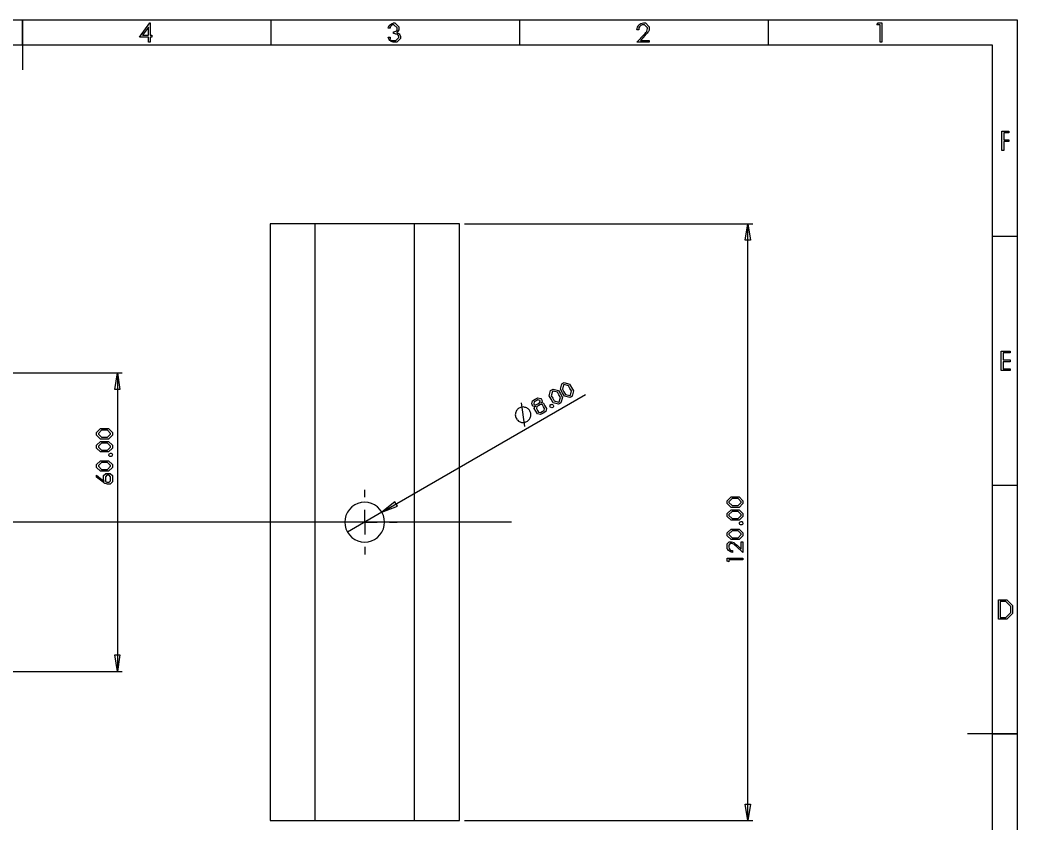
# Model space of a CAD drawing. Header units: millimetres. Extents: x 15 to 415, y 5 to 292.
# Drawn here: x 214.5 to 415, y 130.5 to 292 of the extents above; entities that cross this region are included whole.
import ezdxf

# ---------------------------------------------------------------- set-up
doc = ezdxf.new("R2010")
doc.units = ezdxf.units.MM
doc.layers.get('0').update_dxf_attribs({"linetype": 'CONTINUOUS'})

msp = doc.modelspace()

# ---------------------------------------------------------------- linework, layer by layer
at = {"color": 254}
for p, q in [((14.9931, 291.994), (414.973, 291.994)), ((214.982, 291.994), (214.982, 281.976)), ((214.982, 286.985), (214.982, 291.994)), ((264.972, 286.985), (264.972, 291.994)), ((314.995, 286.985), (314.995, 291.994)), ((364.984, 286.985), (364.984, 291.994)), ((414.973, 291.994), (414.973, 4.9747)), ((19.9678, 286.985), (409.998, 286.985)), ((409.998, 286.985), (409.998, 9.9839)), ((409.998, 248.496), (414.973, 248.496)), ((409.998, 198.473), (414.973, 198.473)), ((313.325, 191.032), (50.1883, 191.032)), ((414.973, 148.483), (404.989, 148.483)), ((409.998, 148.483), (414.973, 148.483))]:
    msp.add_line(p, q, dxfattribs=at)
at = {"color": 0}
for p, q in [((238.543, 288.563), (240.587, 291.385)), ((240.587, 291.385), (240.659, 291.385)), ((240.659, 291.385), (240.659, 288.915)), ((289.613, 291.385), (289.883, 291.385)), ((289.673, 291.032), (289.618, 291.032)), ((290.307, 290.398), (289.673, 291.032)), ((289.883, 291.385), (290.66, 290.608)), ((340.028, 291.032), (339.808, 291.032)), ((339.83, 291.385), (340.238, 291.385)), ((340.662, 290.398), (340.028, 291.032)), ((340.238, 291.385), (341.015, 290.608)), ((386.747, 291.032), (387.018, 291.385)), ((387.452, 291.032), (386.747, 291.032)), ((387.018, 291.385), (387.805, 291.385)), ((387.452, 287.504), (387.452, 291.032)), ((387.805, 291.385), (387.805, 287.504)), ((240.307, 290.525), (239.143, 288.915)), ((239.143, 288.915), (240.307, 288.915)), ((240.307, 288.915), (240.307, 290.525)), ((240.659, 288.915), (241.012, 288.915)), ((241.012, 288.915), (241.012, 288.563)), ((288.896, 290.327), (288.543, 290.327)), ((288.896, 290.327), (288.896, 290.327)), ((289.602, 289.268), (289.602, 289.621)), ((290.307, 290.343), (290.307, 290.398)), ((290.66, 290.608), (290.66, 290.315)), ((338.898, 289.974), (338.545, 289.974)), ((338.545, 287.504), (339.968, 289.059)), ((338.898, 289.974), (338.898, 289.974)), ((340.193, 288.915), (339.223, 287.857)), ((340.662, 290.244), (340.662, 290.398)), ((341.015, 290.608), (341.015, 290.266)), ((240.307, 288.563), (238.543, 288.563)), ((240.307, 287.504), (240.307, 288.563)), ((240.659, 287.504), (240.307, 287.504)), ((241.012, 288.563), (240.659, 288.563)), ((240.659, 288.563), (240.659, 287.504)), ((288.543, 288.563), (288.896, 288.563)), ((290.236, 287.504), (289.756, 287.504)), ((289.761, 287.857), (290.026, 287.857)), ((290.026, 287.857), (290.66, 288.491)), ((291.013, 288.282), (290.236, 287.504)), ((290.66, 288.491), (290.66, 288.563)), ((291.013, 288.59), (291.013, 288.282)), ((341.015, 287.504), (338.545, 287.504)), ((339.223, 287.857), (341.015, 287.857)), ((341.015, 287.857), (341.015, 287.504)), ((387.805, 287.504), (387.452, 287.504)), ((411.932, 269.637), (413.343, 269.637)), ((411.932, 265.756), (411.932, 269.637)), ((413.343, 269.284), (412.284, 269.284)), ((412.284, 269.284), (412.284, 267.873)), ((413.343, 269.637), (413.343, 269.284)), ((412.284, 267.873), (413.343, 267.873)), ((413.343, 267.52), (412.284, 267.52)), ((412.284, 267.52), (412.284, 265.756)), ((413.343, 267.873), (413.343, 267.52)), ((412.284, 265.756), (411.932, 265.756)), ((264.76, 251.001), (264.76, 131.021)), ((273.792, 251.001), (264.76, 251.001)), ((273.792, 251.001), (273.792, 131.021)), ((293.794, 251.001), (273.792, 251.001)), ((293.794, 131.021), (293.794, 251.001)), ((302.86, 251.001), (293.794, 251.001)), ((302.86, 131.021), (302.86, 251.001)), ((411.794, 225.388), (413.558, 225.388)), ((411.794, 221.507), (411.794, 225.388)), ((413.558, 225.035), (412.147, 225.035)), ((412.147, 225.035), (412.147, 223.624)), ((413.558, 225.388), (413.558, 225.035)), ((412.147, 223.624), (413.558, 223.624)), ((413.558, 223.271), (412.147, 223.271)), ((412.147, 223.271), (412.147, 221.86)), ((413.558, 223.624), (413.558, 223.271)), ((413.558, 221.507), (411.794, 221.507)), ((412.147, 221.86), (413.558, 221.86)), ((413.558, 221.86), (413.558, 221.507)), ((283.814, 196.033), (283.814, 197.532)), ((281.799, 194.487), (281.234, 194.064)), ((282.435, 194.769), (281.799, 194.487)), ((283.104, 194.946), (282.435, 194.769)), ((283.81, 195.016), (283.104, 194.946)), ((284.479, 194.946), (283.81, 195.016)), ((285.151, 194.769), (284.479, 194.946)), ((285.786, 194.487), (285.151, 194.769)), ((286.385, 194.064), (285.786, 194.487)), ((280.318, 193.005), (280.035, 192.37)), ((280.741, 193.569), (280.318, 193.005)), ((281.234, 194.064), (280.741, 193.569)), ((283.81, 191.029), (283.81, 193.499)), ((286.844, 193.569), (286.385, 194.064)), ((287.267, 193.005), (286.844, 193.569)), ((287.55, 192.37), (287.267, 193.005)), ((278.814, 191.032), (277.314, 191.032)), ((279.859, 191.699), (279.789, 191.029)), ((279.789, 191.029), (279.859, 190.324)), ((280.035, 192.37), (279.859, 191.699)), ((283.81, 191.029), (281.304, 191.029)), ((283.81, 191.029), (283.81, 188.524)), ((283.81, 191.029), (286.279, 191.029)), ((287.726, 191.699), (287.55, 192.37)), ((287.796, 191.029), (287.726, 191.699)), ((287.726, 190.324), (287.796, 191.029)), ((288.815, 191.032), (290.314, 191.032)), ((279.859, 190.324), (280.035, 189.654)), ((280.035, 189.654), (280.318, 189.019)), ((280.318, 189.019), (280.741, 188.454)), ((286.844, 188.454), (287.267, 189.019)), ((287.267, 189.019), (287.55, 189.654)), ((287.55, 189.654), (287.726, 190.324)), ((280.741, 188.454), (281.234, 187.96)), ((281.234, 187.96), (281.799, 187.537)), ((281.799, 187.537), (282.435, 187.255)), ((282.435, 187.255), (283.104, 187.078)), ((283.104, 187.078), (283.81, 187.008)), ((283.81, 187.008), (284.479, 187.078)), ((284.479, 187.078), (285.151, 187.255)), ((285.151, 187.255), (285.786, 187.537)), ((285.786, 187.537), (286.385, 187.96)), ((286.385, 187.96), (286.844, 188.454)), ((283.814, 186.032), (283.814, 184.532)), ((411.244, 171.505), (411.244, 175.386)), ((411.244, 175.386), (411.939, 175.386)), ((411.829, 175.033), (411.596, 175.033)), ((411.596, 175.033), (411.596, 171.858)), ((412.725, 175.033), (411.829, 175.033)), ((411.939, 175.386), (412.937, 175.386)), ((413.713, 174.046), (412.725, 175.033)), ((412.937, 175.386), (414.066, 174.256)), ((412.725, 171.858), (413.713, 172.845)), ((414.066, 172.635), (412.937, 171.505)), ((413.713, 173.396), (413.713, 174.046)), ((413.713, 172.845), (413.713, 173.396)), ((414.066, 174.256), (414.066, 173.396)), ((414.066, 173.396), (414.066, 172.635)), ((412.309, 171.505), (411.244, 171.505)), ((411.596, 171.858), (411.977, 171.858)), ((411.977, 171.858), (412.725, 171.858)), ((412.937, 171.505), (412.309, 171.505)), ((264.76, 131.021), (273.792, 131.021)), ((273.792, 131.021), (293.794, 131.021)), ((293.794, 131.021), (302.86, 131.021))]:
    msp.add_line(p, q, dxfattribs=at)
at = {"color": 9}
for p, q in [((303.848, 251.001), (361.844, 251.001)), ((360.327, 247.72), (360.856, 251.001)), ((360.856, 251.001), (361.35, 247.72)), ((360.856, 131.021), (360.856, 251.001)), ((360.856, 251.001), (361.35, 247.72)), ((361.35, 247.72), (360.327, 247.72)), ((361.35, 247.72), (360.327, 247.72)), ((173.567, 221.015), (235.056, 221.015)), ((233.539, 217.7), (234.068, 221.015)), ((234.068, 221.015), (234.561, 217.7)), ((234.068, 221.015), (234.068, 161.007)), ((234.068, 221.015), (234.561, 217.7)), ((323.146, 217.733), (323.427, 218.797)), ((323.427, 218.797), (323.658, 218.929)), ((323.785, 218.593), (323.554, 217.727)), ((323.658, 218.929), (323.912, 219.078)), ((323.84, 218.626), (323.785, 218.593)), ((323.912, 218.664), (323.84, 218.626)), ((323.912, 219.078), (324.981, 218.791)), ((324.777, 218.433), (323.912, 218.664)), ((324.981, 218.791), (325.384, 218.085)), ((234.561, 217.7), (233.539, 217.7)), ((234.561, 217.7), (233.539, 217.7)), ((287.267, 193.005), (328.224, 216.676)), ((320.906, 216.44), (321.188, 217.504)), ((321.188, 217.504), (321.419, 217.636)), ((321.546, 217.3), (321.315, 216.435)), ((321.419, 217.636), (321.673, 217.785)), ((321.601, 217.333), (321.546, 217.3)), ((321.673, 217.372), (321.601, 217.333)), ((321.673, 217.785), (322.742, 217.498)), ((322.538, 217.14), (321.673, 217.372)), ((322.836, 216.616), (322.538, 217.14)), ((322.742, 217.498), (323.144, 216.793)), ((323.139, 216.099), (322.836, 216.616)), ((323.144, 216.793), (323.552, 216.093)), ((323.548, 217.027), (323.146, 217.733)), ((323.956, 216.327), (323.548, 217.027)), ((323.554, 217.727), (323.851, 217.204)), ((323.851, 217.204), (324.154, 216.686)), ((324.154, 216.686), (325.02, 216.454)), ((325.075, 217.909), (324.777, 218.433)), ((325.378, 217.391), (325.075, 217.909)), ((325.147, 216.525), (325.378, 217.391)), ((325.384, 218.085), (325.792, 217.386)), ((325.792, 217.386), (325.5, 216.327)), ((315.983, 210.22), (315.313, 214.982)), ((317.372, 214.804), (317.526, 215.389)), ((317.493, 214.595), (317.372, 214.804)), ((317.653, 214.32), (317.493, 214.595)), ((317.526, 215.389), (318.088, 215.714)), ((317.885, 215.185), (317.78, 214.799)), ((317.78, 214.799), (317.807, 214.749)), ((317.807, 214.749), (317.851, 214.678)), ((317.851, 214.678), (318.237, 214.573)), ((318.248, 215.394), (317.885, 215.185)), ((318.088, 215.714), (318.623, 216.023)), ((318.237, 214.573), (318.612, 214.788)), ((318.618, 215.609), (318.248, 215.394)), ((318.612, 214.788), (318.97, 214.997)), ((319.004, 215.505), (318.618, 215.609)), ((318.623, 216.023), (319.207, 215.863)), ((319.147, 214.694), (318.794, 214.49)), ((318.97, 214.997), (319.075, 215.383)), ((319.031, 215.455), (319.004, 215.505)), ((319.075, 215.383), (319.031, 215.455)), ((319.533, 214.589), (319.147, 214.694)), ((319.191, 214.948), (319.384, 215.058)), ((319.384, 215.058), (319.191, 214.948)), ((319.207, 215.863), (319.329, 215.648)), ((319.329, 215.648), (319.489, 215.378)), ((319.489, 215.378), (319.384, 215.058)), ((319.384, 215.058), (319.737, 214.948)), ((319.742, 214.226), (319.533, 214.589)), ((319.737, 214.948), (320.045, 214.408)), ((321.309, 215.735), (320.906, 216.44)), ((321.243, 214.68), (321.243, 214.68)), ((321.717, 215.035), (321.309, 215.735)), ((321.315, 216.435), (321.612, 215.911)), ((321.612, 215.911), (321.915, 215.393)), ((322.775, 214.753), (321.717, 215.035)), ((321.915, 215.393), (322.781, 215.161)), ((323.007, 214.886), (322.775, 214.753)), ((322.781, 215.161), (322.836, 215.194)), ((322.836, 215.194), (322.907, 215.233)), ((322.907, 215.233), (323.139, 216.099)), ((323.26, 215.035), (323.007, 214.886)), ((323.552, 216.093), (323.26, 215.035)), ((325.015, 216.046), (323.956, 216.327)), ((325.246, 216.178), (325.015, 216.046)), ((325.02, 216.454), (325.075, 216.487)), ((325.075, 216.487), (325.147, 216.525)), ((325.5, 216.327), (325.246, 216.178)), ((314.113, 212.761), (314.078, 212.585)), ((314.078, 212.585), (314.113, 212.408)), ((314.185, 213.114), (314.113, 212.937)), ((314.113, 212.937), (314.113, 212.761)), ((314.255, 213.29), (314.185, 213.114)), ((314.325, 213.431), (314.255, 213.29)), ((314.431, 213.571), (314.325, 213.431)), ((314.537, 213.713), (314.431, 213.571)), ((314.678, 213.819), (314.537, 213.713)), ((314.818, 213.924), (314.678, 213.819)), ((314.995, 214.03), (314.818, 213.924)), ((315.137, 214.066), (314.995, 214.03)), ((315.313, 214.136), (315.137, 214.066)), ((315.49, 214.136), (315.313, 214.136)), ((315.666, 214.172), (315.49, 214.136)), ((315.842, 214.136), (315.666, 214.172)), ((316.019, 214.1), (315.842, 214.136)), ((316.195, 214.066), (316.019, 214.1)), ((316.371, 213.996), (316.195, 214.066)), ((316.512, 213.89), (316.371, 213.996)), ((316.654, 213.783), (316.512, 213.89)), ((316.794, 213.677), (316.654, 213.783)), ((316.901, 213.537), (316.794, 213.677)), ((317.007, 213.395), (316.901, 213.537)), ((317.077, 213.218), (317.007, 213.395)), ((317.147, 213.042), (317.077, 213.218)), ((317.183, 212.901), (317.147, 213.042)), ((317.183, 212.725), (317.183, 212.901)), ((317.217, 212.513), (317.183, 212.725)), ((317.978, 214.248), (317.653, 214.32)), ((317.901, 213.89), (317.978, 214.248)), ((318.226, 213.327), (317.901, 213.89)), ((317.978, 214.248), (318.182, 214.363)), ((318.182, 214.363), (317.978, 214.248)), ((318.535, 212.792), (318.226, 213.327)), ((318.414, 214.27), (318.309, 213.884)), ((318.309, 213.884), (318.535, 213.493)), ((318.794, 214.49), (318.414, 214.27)), ((318.535, 213.493), (318.733, 213.151)), ((319.114, 212.638), (318.535, 212.792)), ((318.733, 213.151), (319.119, 213.046)), ((319.654, 212.952), (319.114, 212.638)), ((319.119, 213.046), (319.483, 213.256)), ((319.483, 213.256), (319.852, 213.47)), ((320.211, 213.272), (319.654, 212.952)), ((319.957, 213.856), (319.742, 214.226)), ((319.852, 213.47), (319.957, 213.856)), ((320.045, 214.408), (320.371, 213.851)), ((320.371, 213.851), (320.211, 213.272)), ((314.113, 212.408), (314.149, 212.232)), ((314.149, 212.232), (314.185, 212.055)), ((314.185, 212.055), (314.255, 211.913)), ((314.255, 211.913), (314.361, 211.737)), ((314.361, 211.737), (314.465, 211.596)), ((314.465, 211.596), (314.572, 211.49)), ((314.572, 211.49), (314.714, 211.35)), ((314.714, 211.35), (314.854, 211.278)), ((314.854, 211.278), (315.031, 211.173)), ((315.031, 211.173), (315.171, 211.138)), ((315.171, 211.138), (315.347, 211.067)), ((315.347, 211.067), (315.524, 211.067)), ((315.524, 211.067), (315.7, 211.067)), ((315.7, 211.067), (315.877, 211.067)), ((315.877, 211.067), (316.053, 211.102)), ((316.053, 211.102), (316.229, 211.173)), ((316.229, 211.173), (316.371, 211.244)), ((316.371, 211.244), (316.548, 211.314)), ((316.548, 211.314), (316.688, 211.454)), ((316.688, 211.454), (316.794, 211.56)), ((316.794, 211.56), (316.901, 211.703)), ((316.901, 211.703), (317.007, 211.843)), ((317.007, 211.843), (317.077, 212.019)), ((317.077, 212.019), (317.147, 212.196)), ((317.147, 212.196), (317.183, 212.336)), ((317.183, 212.336), (317.217, 212.513)), ((229.883, 209.058), (230.66, 209.835)), ((229.883, 208.76), (229.883, 209.058)), ((229.883, 208.496), (229.883, 208.76)), ((230.87, 209.483), (230.236, 208.849)), ((230.236, 208.849), (230.236, 208.771)), ((230.236, 208.771), (230.236, 208.705)), ((230.236, 208.705), (230.87, 208.072)), ((230.66, 209.835), (231.471, 209.835)), ((231.471, 209.483), (230.87, 209.483)), ((231.471, 209.835), (232.281, 209.835)), ((232.071, 209.483), (231.471, 209.483)), ((232.705, 208.849), (232.071, 209.483)), ((232.071, 208.072), (232.705, 208.705)), ((232.281, 209.835), (233.058, 209.058)), ((232.705, 208.771), (232.705, 208.849)), ((232.705, 208.705), (232.705, 208.771)), ((233.058, 209.058), (233.058, 208.76)), ((233.058, 208.76), (233.058, 208.496)), ((230.66, 207.719), (229.883, 208.496)), ((229.883, 206.473), (230.66, 207.25)), ((230.87, 206.897), (230.236, 206.264)), ((231.471, 207.719), (230.66, 207.719)), ((230.66, 207.25), (231.471, 207.25)), ((230.87, 208.072), (231.471, 208.072)), ((231.471, 206.897), (230.87, 206.897)), ((231.471, 208.072), (232.071, 208.072)), ((232.281, 207.719), (231.471, 207.719)), ((231.471, 207.25), (232.281, 207.25)), ((232.071, 206.897), (231.471, 206.897)), ((232.705, 206.264), (232.071, 206.897)), ((233.058, 208.496), (232.281, 207.719)), ((232.281, 207.25), (233.058, 206.473)), ((229.883, 206.175), (229.883, 206.473)), ((229.883, 205.911), (229.883, 206.175)), ((230.66, 205.133), (229.883, 205.911)), ((230.236, 206.264), (230.236, 206.186)), ((230.236, 206.186), (230.236, 206.12)), ((230.236, 206.12), (230.87, 205.486)), ((231.471, 205.133), (230.66, 205.133)), ((230.87, 205.486), (231.471, 205.486)), ((231.471, 205.486), (232.071, 205.486)), ((232.281, 205.133), (231.471, 205.133)), ((232.071, 205.486), (232.705, 206.12)), ((233.058, 205.911), (232.281, 205.133)), ((232.353, 204.546), (232.353, 204.546)), ((232.705, 206.186), (232.705, 206.264)), ((232.705, 206.12), (232.705, 206.186)), ((233.058, 206.473), (233.058, 206.175)), ((233.058, 206.175), (233.058, 205.911)), ((229.883, 202.595), (230.66, 203.372)), ((229.883, 202.297), (229.883, 202.595)), ((230.87, 203.019), (230.236, 202.385)), ((230.66, 203.372), (231.471, 203.372)), ((231.471, 203.019), (230.87, 203.019)), ((231.471, 203.372), (232.281, 203.372)), ((232.071, 203.019), (231.471, 203.019)), ((232.705, 202.385), (232.071, 203.019)), ((232.281, 203.372), (233.058, 202.595)), ((233.058, 202.595), (233.058, 202.297)), ((229.883, 202.033), (229.883, 202.297)), ((230.66, 201.255), (229.883, 202.033)), ((230.236, 202.385), (230.236, 202.309)), ((230.236, 202.309), (230.236, 202.242)), ((230.236, 202.242), (230.87, 201.608)), ((231.471, 201.255), (230.66, 201.255)), ((230.87, 201.608), (231.471, 201.608)), ((231.294, 200.363), (231.719, 200.787)), ((231.471, 201.608), (232.071, 201.608)), ((232.281, 201.255), (231.471, 201.255)), ((231.719, 200.787), (232.16, 200.787)), ((232.071, 201.608), (232.705, 202.242)), ((232.16, 200.787), (232.634, 200.787)), ((233.058, 202.033), (232.281, 201.255)), ((232.634, 200.787), (233.058, 200.363)), ((232.705, 202.309), (232.705, 202.385)), ((232.705, 202.242), (232.705, 202.309)), ((233.058, 202.297), (233.058, 202.033)), ((229.883, 200.081), (229.866, 200.445)), ((229.866, 200.445), (231.426, 199.205)), ((231.173, 199.056), (229.883, 200.081)), ((231.294, 199.585), (231.294, 200.363)), ((231.928, 200.434), (231.647, 200.153)), ((231.647, 200.153), (231.647, 199.547)), ((232.176, 200.434), (231.928, 200.434)), ((232.634, 198.67), (232.093, 198.67)), ((232.424, 200.434), (232.176, 200.434)), ((232.176, 199.023), (232.424, 199.023)), ((232.705, 200.153), (232.424, 200.434)), ((232.424, 199.023), (232.705, 199.304)), ((233.058, 199.095), (232.634, 198.67)), ((232.705, 199.729), (232.705, 200.153)), ((232.705, 199.304), (232.705, 199.729)), ((233.058, 200.363), (233.058, 199.712)), ((233.058, 199.712), (233.058, 199.095)), ((289.877, 195.122), (287.267, 193.005)), ((290.372, 194.24), (289.877, 195.122)), ((290.372, 194.24), (289.877, 195.122)), ((356.676, 195.32), (357.452, 196.098)), ((356.676, 195.023), (356.676, 195.32)), ((356.676, 194.758), (356.676, 195.023)), ((357.452, 193.981), (356.676, 194.758)), ((357.66, 195.745), (357.029, 195.111)), ((357.029, 195.111), (357.029, 195.034)), ((357.029, 195.034), (357.029, 194.968)), ((357.029, 194.968), (357.66, 194.334)), ((357.452, 196.098), (358.263, 196.098)), ((358.263, 195.745), (357.66, 195.745)), ((358.263, 196.098), (359.071, 196.098)), ((358.863, 195.745), (358.263, 195.745)), ((359.498, 195.111), (358.863, 195.745)), ((358.863, 194.334), (359.498, 194.968)), ((359.071, 196.098), (359.851, 195.32)), ((359.851, 194.758), (359.071, 193.981)), ((359.498, 195.034), (359.498, 195.111)), ((359.498, 194.968), (359.498, 195.034)), ((359.851, 195.32), (359.851, 195.023)), ((359.851, 195.023), (359.851, 194.758)), ((287.267, 193.005), (280.318, 189.019)), ((287.267, 193.005), (290.372, 194.24)), ((287.267, 193.005), (290.372, 194.24)), ((356.676, 192.735), (357.452, 193.512)), ((356.676, 192.437), (356.676, 192.735)), ((357.66, 193.16), (357.029, 192.526)), ((357.029, 192.526), (357.029, 192.448)), ((358.263, 193.981), (357.452, 193.981)), ((357.452, 193.512), (358.263, 193.512)), ((357.66, 194.334), (358.263, 194.334)), ((358.263, 193.16), (357.66, 193.16)), ((358.263, 194.334), (358.863, 194.334)), ((359.071, 193.981), (358.263, 193.981)), ((358.263, 193.512), (359.071, 193.512)), ((358.863, 193.16), (358.263, 193.16)), ((359.498, 192.526), (358.863, 193.16)), ((359.071, 193.512), (359.851, 192.735)), ((359.498, 192.448), (359.498, 192.526)), ((359.851, 192.735), (359.851, 192.437)), ((356.676, 192.173), (356.676, 192.437)), ((357.452, 191.396), (356.676, 192.173)), ((357.029, 192.448), (357.029, 192.382)), ((357.029, 192.382), (357.66, 191.748)), ((358.263, 191.396), (357.452, 191.396)), ((357.66, 191.748), (358.263, 191.748)), ((358.263, 191.748), (358.863, 191.748)), ((359.071, 191.396), (358.263, 191.396)), ((358.863, 191.748), (359.498, 192.382)), ((359.851, 192.173), (359.071, 191.396)), ((359.145, 190.809), (359.145, 190.809)), ((359.498, 192.382), (359.498, 192.448)), ((359.851, 192.437), (359.851, 192.173)), ((356.676, 188.857), (357.452, 189.635)), ((356.676, 188.56), (356.676, 188.857)), ((356.676, 188.295), (356.676, 188.56)), ((357.66, 189.282), (357.029, 188.648)), ((357.029, 188.648), (357.029, 188.571)), ((357.029, 188.571), (357.029, 188.505)), ((357.029, 188.505), (357.66, 187.871)), ((357.452, 189.635), (358.263, 189.635)), ((358.263, 189.282), (357.66, 189.282)), ((358.263, 189.635), (359.071, 189.635)), ((358.863, 189.282), (358.263, 189.282)), ((359.498, 188.648), (358.863, 189.282)), ((358.863, 187.871), (359.498, 188.505)), ((359.071, 189.635), (359.851, 188.857)), ((359.498, 188.571), (359.498, 188.648)), ((359.498, 188.505), (359.498, 188.571)), ((359.851, 188.857), (359.851, 188.56)), ((359.851, 188.56), (359.851, 188.295)), ((357.452, 187.518), (356.676, 188.295)), ((356.676, 186.625), (357.099, 187.049)), ((356.676, 186.03), (356.676, 186.625)), ((357.307, 186.697), (357.029, 186.416)), ((357.099, 187.049), (357.579, 187.049)), ((357.639, 186.697), (357.307, 186.697)), ((358.263, 187.518), (357.452, 187.518)), ((357.66, 187.871), (358.263, 187.871)), ((358.263, 187.871), (358.863, 187.871)), ((359.071, 187.518), (358.263, 187.518)), ((359.851, 188.295), (359.071, 187.518)), ((359.498, 185.611), (359.498, 187.049)), ((359.498, 187.049), (359.851, 187.049)), ((359.851, 187.049), (359.851, 184.933)), ((357.029, 186.416), (357.029, 186.013)), ((357.734, 185.286), (357.734, 184.933)), ((357.734, 185.286), (357.734, 185.286)), ((359.851, 184.933), (358.56, 186.118)), ((358.666, 186.377), (359.498, 185.611)), ((356.676, 183.186), (356.676, 183.759)), ((356.676, 183.759), (359.851, 183.759)), ((357.029, 183.053), (356.676, 183.186)), ((359.851, 183.406), (357.029, 183.406)), ((357.029, 183.406), (357.029, 183.053)), ((359.851, 183.759), (359.851, 183.406)), ((234.068, 161.007), (233.539, 164.324)), ((233.539, 164.324), (234.561, 164.324)), ((234.068, 161.007), (233.539, 164.324)), ((233.539, 164.324), (234.561, 164.324)), ((234.561, 164.324), (234.068, 161.007)), ((173.567, 161.007), (235.056, 161.007)), ((360.856, 131.021), (360.327, 134.302)), ((360.327, 134.302), (361.35, 134.302)), ((360.856, 131.021), (360.327, 134.302)), ((360.327, 134.302), (361.35, 134.302)), ((361.35, 134.302), (360.856, 131.021)), ((303.848, 131.021), (361.844, 131.021))]:
    msp.add_line(p, q, dxfattribs=at)
at = {"color": 0}
for points in [[(288.543, 290.327), (288.609, 290.664), (288.767, 290.925), (289.017, 291.109)], [(289.194, 290.872), (288.976, 290.701), (288.976, 290.583), (288.896, 290.327)], [(289.017, 291.109), (289.229, 291.266), (289.469, 291.385), (289.613, 291.385)], [(289.618, 291.032), (289.447, 291.032), (289.311, 290.978), (289.194, 290.872)], [(338.545, 289.974), (338.557, 290.384), (338.683, 290.723), (338.926, 290.988)], [(339.179, 290.751), (338.92, 290.543), (338.92, 290.307), (338.898, 289.974)], [(338.926, 290.988), (339.159, 291.149), (339.469, 291.385), (339.83, 291.385)], [(339.808, 291.032), (339.489, 291.032), (339.348, 290.938), (339.179, 290.751)], [(289.602, 289.621), (289.741, 289.621), (289.897, 289.655), (290.07, 289.726)], [(290.219, 289.163), (289.999, 289.136), (289.88, 289.253), (289.602, 289.268)], [(290.07, 289.726), (290.204, 289.76), (290.325, 289.883), (290.318, 289.99)], [(290.539, 288.915), (290.384, 289.026), (290.354, 289.108), (290.219, 289.163)], [(290.66, 290.315), (290.66, 289.848), (290.518, 289.682), (290.236, 289.472)], [(290.236, 289.472), (290.343, 289.337), (290.605, 289.31), (290.737, 289.185)], [(290.318, 289.99), (290.307, 290.091), (290.307, 290.213), (290.307, 290.343)], [(290.66, 288.563), (290.66, 288.687), (290.619, 288.805), (290.539, 288.915)], [(290.737, 289.185), (290.894, 288.918), (291.013, 288.811), (291.013, 288.59)], [(339.968, 289.059), (340.254, 289.326), (340.444, 289.607), (340.53, 289.759)], [(340.844, 289.665), (340.673, 289.467), (340.516, 289.231), (340.193, 288.915)], [(340.53, 289.759), (340.543, 289.866), (340.662, 290.074), (340.662, 290.244)], [(341.015, 290.266), (341.015, 289.954), (340.957, 289.852), (340.844, 289.665)], [(288.957, 287.774), (288.727, 287.864), (288.609, 288.217), (288.543, 288.563)], [(288.896, 288.563), (288.958, 288.327), (288.932, 288.157), (288.819, 288.055)], [(288.819, 288.055), (289.117, 287.857), (289.522, 287.857), (289.761, 287.857)], [(289.756, 287.504), (289.384, 287.504), (289.169, 287.594), (288.957, 287.774)]]:
    msp.add_open_spline(points, degree=3, dxfattribs=at)
at = {"color": 9}
for points in [[(321.072, 214.466), (321.068, 214.545), (321.154, 214.632), (321.243, 214.68)], [(321.243, 214.68), (321.24, 214.644), (321.415, 214.744), (321.507, 214.719)], [(321.507, 214.719), (321.546, 214.594), (321.674, 214.636), (321.722, 214.548)], [(321.722, 214.548), (321.758, 214.424), (321.78, 214.379), (321.756, 214.284)], [(321.11, 214.195), (321.02, 214.241), (321.05, 214.373), (321.072, 214.466)], [(321.32, 214.036), (321.116, 213.954), (321.157, 214.114), (321.11, 214.195)], [(321.595, 214.069), (321.42, 214.02), (321.415, 214.009), (321.32, 214.036)], [(321.756, 214.284), (321.711, 214.12), (321.68, 214.12), (321.595, 214.069)], [(232.353, 204.546), (232.353, 204.646), (232.388, 204.728), (232.457, 204.795)], [(232.457, 204.293), (232.353, 204.329), (232.353, 204.447), (232.353, 204.546)], [(232.457, 204.795), (232.489, 204.78), (232.606, 204.899), (232.705, 204.899)], [(232.705, 204.899), (232.802, 204.899), (232.884, 204.863), (232.953, 204.795)], [(232.953, 204.795), (232.941, 204.646), (233.058, 204.646), (233.058, 204.546)], [(233.058, 204.546), (233.058, 204.447), (233.023, 204.362), (232.953, 204.293)], [(232.705, 204.193), (232.606, 204.193), (232.523, 204.227), (232.457, 204.293)], [(232.953, 204.293), (232.802, 204.193), (232.802, 204.193), (232.705, 204.193)], [(231.685, 198.753), (231.53, 198.783), (231.371, 198.913), (231.173, 199.056)], [(231.426, 199.205), (231.294, 199.262), (231.294, 199.449), (231.294, 199.585)], [(231.647, 199.547), (231.647, 199.244), (231.699, 199.151), (231.801, 199.1)], [(232.093, 198.67), (231.933, 198.67), (231.829, 198.698), (231.685, 198.753)], [(231.801, 199.1), (231.854, 199.023), (232.03, 199.023), (232.176, 199.023)], [(359.145, 190.809), (359.145, 190.908), (359.181, 190.991), (359.248, 191.057)], [(359.248, 190.555), (359.145, 190.591), (359.145, 190.71), (359.145, 190.809)], [(359.248, 191.057), (359.279, 191.043), (359.399, 191.161), (359.498, 191.161)], [(359.498, 190.456), (359.399, 190.456), (359.315, 190.489), (359.248, 190.555)], [(359.498, 191.161), (359.593, 191.161), (359.675, 191.125), (359.745, 191.057)], [(359.745, 190.555), (359.593, 190.456), (359.593, 190.456), (359.498, 190.456)], [(359.745, 191.057), (359.731, 190.908), (359.851, 190.908), (359.851, 190.809)], [(359.851, 190.809), (359.851, 190.71), (359.816, 190.624), (359.745, 190.555)], [(357.579, 187.049), (357.681, 187.049), (357.907, 187.003), (358.059, 186.912)], [(358.013, 186.586), (357.798, 186.578), (357.77, 186.697), (357.639, 186.697)], [(358.56, 186.118), (358.274, 186.318), (358.133, 186.516), (358.013, 186.586)], [(358.059, 186.912), (358.098, 186.747), (358.408, 186.642), (358.666, 186.377)], [(356.972, 185.346), (356.676, 185.535), (356.676, 185.783), (356.676, 186.03)], [(357.734, 184.933), (357.424, 184.999), (357.17, 185.137), (356.972, 185.346)], [(357.029, 186.013), (357.029, 185.806), (357.092, 185.646), (357.216, 185.511)], [(357.216, 185.511), (357.276, 185.304), (357.509, 185.304), (357.734, 185.286)]]:
    msp.add_open_spline(points, degree=3, dxfattribs=at)

doc.saveas('drawing.dxf')
